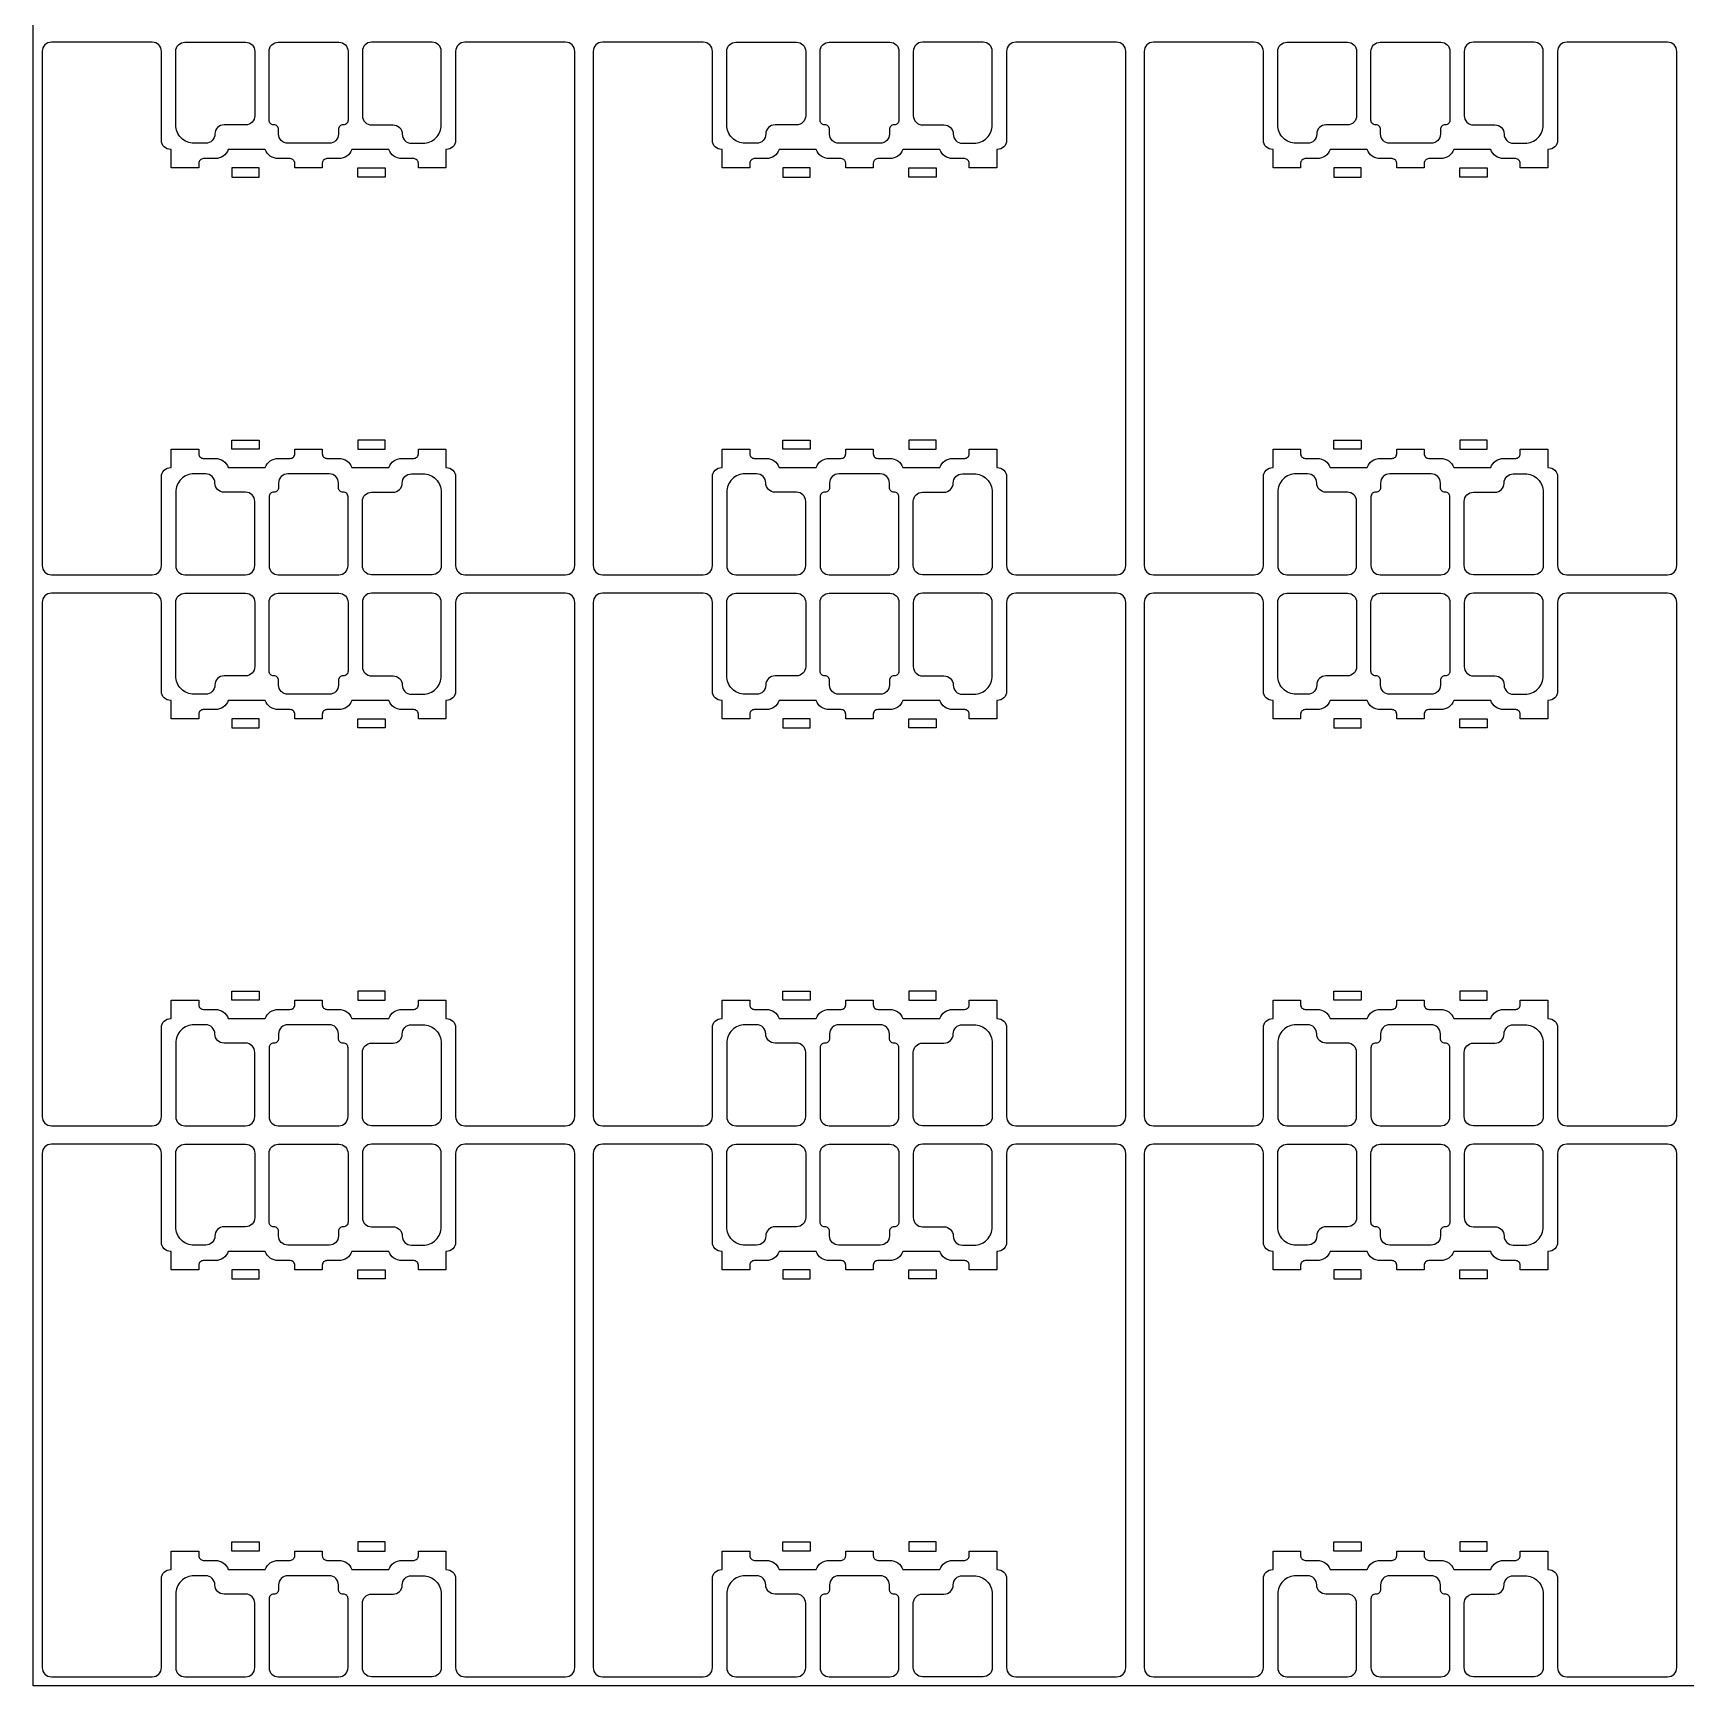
# Model space of a CAD drawing. Header units: inches. Extents: x 0 to 182, y 0 to 160.
# Drawn here: x 0 to 90, y 0 to 90 of the extents above; entities that cross this region are included whole.
import ezdxf

# ---------------------------------------------------------------- set-up
doc = ezdxf.new("R2010")
doc.units = ezdxf.units.IN
doc.header["$MEASUREMENT"] = 0
doc.layers.add('glassOutline', color=7, linetype='Continuous')
doc.layers.add('TC-etch-lines-chemical', color=1, linetype='Continuous')

msp = doc.modelspace()

# ---------------------------------------------------------------- linework, layer by layer
at = {"layer": 'glassOutline'}
msp.add_lwpolyline([(0, 0), (0, 150), (150, 150), (150, 0)], close=True, dxfattribs=at)
at = {"layer": 'TC-etch-lines-chemical'}
for points in [[(0.5, 61, 0.414214), (1, 60.5), (6.49, 60.5, 0.414214), (6.99, 61), (6.99, 65.839, -0.414214), (7.49, 66.339), (7.52, 66.339), (7.52, 67.339), (9.02, 67.339), (9.02, 67.089, 0.414214), (9.27, 66.839), (9.92, 66.839, -0.317837), (10.627, 66.339), (12.643, 66.339, -0.317837), (13.35, 66.839), (14, 66.839, 0.414214), (14.25, 67.089), (14.25, 67.339), (15.75, 67.339), (15.75, 67.089, 0.414214), (16, 66.839), (16.65, 66.839, -0.317838), (17.357, 66.339), (19.373, 66.339, -0.317837), (20.08, 66.839), (20.73, 66.839, 0.414214), (20.98, 67.089), (20.98, 67.339), (22.48, 67.339), (22.48, 66.339), (22.51, 66.339, -0.414214), (23.01, 65.839), (23.01, 61, 0.414214), (23.51, 60.5), (29, 60.5, 0.414214), (29.5, 61), (29.5, 89, 0.414214), (29, 89.5), (23.51, 89.5, 0.414214), (23.01, 89), (23.01, 84.161, -0.414214), (22.51, 83.661), (22.48, 83.661), (22.48, 82.661), (20.98, 82.661), (20.98, 82.911, 0.414214), (20.73, 83.161), (20.08, 83.161, -0.317837), (19.373, 83.661), (17.357, 83.661, -0.317838), (16.65, 83.161), (16, 83.161, 0.414214), (15.75, 82.911), (15.75, 82.661), (14.25, 82.661), (14.25, 82.911, 0.414214), (14, 83.161), (13.35, 83.161, -0.317837), (12.643, 83.661), (10.627, 83.661, -0.317837), (9.92, 83.161), (9.27, 83.161, 0.414214), (9.02, 82.911), (9.02, 82.661), (7.52, 82.661), (7.52, 83.661), (7.49, 83.661, -0.414214), (6.99, 84.161), (6.99, 89, 0.414214), (6.49, 89.5), (1, 89.5, 0.414214), (0.5, 89)], [(7.77, 89, -0.414214), (8.27, 89.5), (11.57, 89.5, -0.414213), (12.07, 89), (12.07, 85.5, -0.414214), (11.57, 85), (10.399, 85, 0.414214), (9.899, 84.5, -0.414214), (9.399, 84), (8.77, 84, -0.414214), (7.77, 85)], [(13.121, 85), (13.1, 85, -0.414214), (12.85, 85.25), (12.85, 89, -0.414214), (13.35, 89.5), (16.65, 89.5, -0.414213), (17.15, 89), (17.15, 85.25, -0.414214), (16.9, 85), (16.879, 85, 0.414214), (16.629, 84.75), (16.629, 84.5, -0.414214), (16.129, 84), (13.871, 84, -0.414214), (13.371, 84.5), (13.371, 84.75, 0.414214)], [(22.23, 89, 0.414214), (21.73, 89.5), (18.43, 89.5, 0.414213), (17.93, 89), (17.93, 85.5, 0.414214), (18.43, 85), (19.601, 85, -0.414214), (20.101, 84.5, 0.414214), (20.601, 84), (21.23, 84, 0.414214), (22.23, 85)], [(30.5, 61, 0.414214), (31, 60.5), (36.49, 60.5, 0.414214), (36.99, 61), (36.99, 65.839, -0.414214), (37.49, 66.339), (37.52, 66.339), (37.52, 67.339), (39.02, 67.339), (39.02, 67.089, 0.414214), (39.27, 66.839), (39.92, 66.839, -0.317837), (40.627, 66.339), (42.643, 66.339, -0.317837), (43.35, 66.839), (44, 66.839, 0.414214), (44.25, 67.089), (44.25, 67.339), (45.75, 67.339), (45.75, 67.089, 0.414214), (46, 66.839), (46.65, 66.839, -0.317838), (47.357, 66.339), (49.373, 66.339, -0.317837), (50.08, 66.839), (50.73, 66.839, 0.414214), (50.98, 67.089), (50.98, 67.339), (52.48, 67.339), (52.48, 66.339), (52.51, 66.339, -0.414214), (53.01, 65.839), (53.01, 61, 0.414214), (53.51, 60.5), (59, 60.5, 0.414214), (59.5, 61), (59.5, 89, 0.414214), (59, 89.5), (53.51, 89.5, 0.414214), (53.01, 89), (53.01, 84.161, -0.414214), (52.51, 83.661), (52.48, 83.661), (52.48, 82.661), (50.98, 82.661), (50.98, 82.911, 0.414214), (50.73, 83.161), (50.08, 83.161, -0.317837), (49.373, 83.661), (47.357, 83.661, -0.317838), (46.65, 83.161), (46, 83.161, 0.414214), (45.75, 82.911), (45.75, 82.661), (44.25, 82.661), (44.25, 82.911, 0.414214), (44, 83.161), (43.35, 83.161, -0.317837), (42.643, 83.661), (40.627, 83.661, -0.317837), (39.92, 83.161), (39.27, 83.161, 0.414214), (39.02, 82.911), (39.02, 82.661), (37.52, 82.661), (37.52, 83.661), (37.49, 83.661, -0.414214), (36.99, 84.161), (36.99, 89, 0.414214), (36.49, 89.5), (31, 89.5, 0.414214), (30.5, 89)], [(37.77, 89, -0.414214), (38.27, 89.5), (41.57, 89.5, -0.414213), (42.07, 89), (42.07, 85.5, -0.414214), (41.57, 85), (40.399, 85, 0.414214), (39.899, 84.5, -0.414214), (39.399, 84), (38.77, 84, -0.414214), (37.77, 85)], [(43.121, 85), (43.1, 85, -0.414214), (42.85, 85.25), (42.85, 89, -0.414214), (43.35, 89.5), (46.65, 89.5, -0.414213), (47.15, 89), (47.15, 85.25, -0.414214), (46.9, 85), (46.879, 85, 0.414214), (46.629, 84.75), (46.629, 84.5, -0.414214), (46.129, 84), (43.871, 84, -0.414214), (43.371, 84.5), (43.371, 84.75, 0.414214)], [(52.23, 89, 0.414214), (51.73, 89.5), (48.43, 89.5, 0.414213), (47.93, 89), (47.93, 85.5, 0.414214), (48.43, 85), (49.601, 85, -0.414214), (50.101, 84.5, 0.414214), (50.601, 84), (51.23, 84, 0.414214), (52.23, 85)], [(60.5, 61, 0.414214), (61, 60.5), (66.49, 60.5, 0.414214), (66.99, 61), (66.99, 65.839, -0.414214), (67.49, 66.339), (67.52, 66.339), (67.52, 67.339), (69.02, 67.339), (69.02, 67.089, 0.414214), (69.27, 66.839), (69.92, 66.839, -0.317837), (70.627, 66.339), (72.643, 66.339, -0.317837), (73.35, 66.839), (74, 66.839, 0.414214), (74.25, 67.089), (74.25, 67.339), (75.75, 67.339), (75.75, 67.089, 0.414214), (76, 66.839), (76.65, 66.839, -0.317838), (77.357, 66.339), (79.373, 66.339, -0.317837), (80.08, 66.839), (80.73, 66.839, 0.414214), (80.98, 67.089), (80.98, 67.339), (82.48, 67.339), (82.48, 66.339), (82.51, 66.339, -0.414214), (83.01, 65.839), (83.01, 61, 0.414214), (83.51, 60.5), (89, 60.5, 0.414214), (89.5, 61), (89.5, 89, 0.414214), (89, 89.5), (83.51, 89.5, 0.414214), (83.01, 89), (83.01, 84.161, -0.414214), (82.51, 83.661), (82.48, 83.661), (82.48, 82.661), (80.98, 82.661), (80.98, 82.911, 0.414214), (80.73, 83.161), (80.08, 83.161, -0.317837), (79.373, 83.661), (77.357, 83.661, -0.317838), (76.65, 83.161), (76, 83.161, 0.414214), (75.75, 82.911), (75.75, 82.661), (74.25, 82.661), (74.25, 82.911, 0.414214), (74, 83.161), (73.35, 83.161, -0.317837), (72.643, 83.661), (70.627, 83.661, -0.317837), (69.92, 83.161), (69.27, 83.161, 0.414214), (69.02, 82.911), (69.02, 82.661), (67.52, 82.661), (67.52, 83.661), (67.49, 83.661, -0.414214), (66.99, 84.161), (66.99, 89, 0.414214), (66.49, 89.5), (61, 89.5, 0.414214), (60.5, 89)], [(67.77, 89, -0.414214), (68.27, 89.5), (71.57, 89.5, -0.414213), (72.07, 89), (72.07, 85.5, -0.414214), (71.57, 85), (70.399, 85, 0.414214), (69.899, 84.5, -0.414214), (69.399, 84), (68.77, 84, -0.414214), (67.77, 85)], [(73.121, 85), (73.1, 85, -0.414214), (72.85, 85.25), (72.85, 89, -0.414214), (73.35, 89.5), (76.65, 89.5, -0.414213), (77.15, 89), (77.15, 85.25, -0.414214), (76.9, 85), (76.879, 85, 0.414214), (76.629, 84.75), (76.629, 84.5, -0.414214), (76.129, 84), (73.871, 84, -0.414214), (73.371, 84.5), (73.371, 84.75, 0.414214)], [(82.23, 89, 0.414214), (81.73, 89.5), (78.43, 89.5, 0.414213), (77.93, 89), (77.93, 85.5, 0.414214), (78.43, 85), (79.601, 85, -0.414214), (80.101, 84.5, 0.414214), (80.601, 84), (81.23, 84, 0.414214), (82.23, 85)], [(7.77, 61, 0.414214), (8.27, 60.5), (11.57, 60.5, 0.414213), (12.07, 61), (12.07, 64.5, 0.414214), (11.57, 65), (10.399, 65, -0.414214), (9.899, 65.5, 0.414214), (9.399, 66), (8.77, 66, 0.414214), (7.77, 65)], [(13.121, 65), (13.1, 65, 0.414214), (12.85, 64.75), (12.85, 61, 0.414214), (13.35, 60.5), (16.65, 60.5, 0.414213), (17.15, 61), (17.15, 64.75, 0.414214), (16.9, 65), (16.879, 65, -0.414214), (16.629, 65.25), (16.629, 65.5, 0.414214), (16.129, 66), (13.871, 66, 0.414214), (13.371, 65.5), (13.371, 65.25, -0.414214)], [(22.23, 61, -0.414214), (21.73, 60.5), (18.43, 60.5, -0.414213), (17.93, 61), (17.93, 64.5, -0.414214), (18.43, 65), (19.601, 65, 0.414214), (20.101, 65.5, -0.414214), (20.601, 66), (21.23, 66, -0.414214), (22.23, 65)], [(37.77, 61, 0.414214), (38.27, 60.5), (41.57, 60.5, 0.414213), (42.07, 61), (42.07, 64.5, 0.414214), (41.57, 65), (40.399, 65, -0.414214), (39.899, 65.5, 0.414214), (39.399, 66), (38.77, 66, 0.414214), (37.77, 65)], [(43.121, 65), (43.1, 65, 0.414214), (42.85, 64.75), (42.85, 61, 0.414214), (43.35, 60.5), (46.65, 60.5, 0.414213), (47.15, 61), (47.15, 64.75, 0.414214), (46.9, 65), (46.879, 65, -0.414214), (46.629, 65.25), (46.629, 65.5, 0.414214), (46.129, 66), (43.871, 66, 0.414214), (43.371, 65.5), (43.371, 65.25, -0.414214)], [(52.23, 61, -0.414214), (51.73, 60.5), (48.43, 60.5, -0.414213), (47.93, 61), (47.93, 64.5, -0.414214), (48.43, 65), (49.601, 65, 0.414214), (50.101, 65.5, -0.414214), (50.601, 66), (51.23, 66, -0.414214), (52.23, 65)], [(67.77, 61, 0.414214), (68.27, 60.5), (71.57, 60.5, 0.414213), (72.07, 61), (72.07, 64.5, 0.414214), (71.57, 65), (70.399, 65, -0.414214), (69.899, 65.5, 0.414214), (69.399, 66), (68.77, 66, 0.414214), (67.77, 65)], [(73.121, 65), (73.1, 65, 0.414214), (72.85, 64.75), (72.85, 61, 0.414214), (73.35, 60.5), (76.65, 60.5, 0.414213), (77.15, 61), (77.15, 64.75, 0.414214), (76.9, 65), (76.879, 65, -0.414214), (76.629, 65.25), (76.629, 65.5, 0.414214), (76.129, 66), (73.871, 66, 0.414214), (73.371, 65.5), (73.371, 65.25, -0.414214)], [(82.23, 61, -0.414214), (81.73, 60.5), (78.43, 60.5, -0.414213), (77.93, 61), (77.93, 64.5, -0.414214), (78.43, 65), (79.601, 65, 0.414214), (80.101, 65.5, -0.414214), (80.601, 66), (81.23, 66, -0.414214), (82.23, 65)], [(0.5, 31, 0.414214), (1, 30.5), (6.49, 30.5, 0.414214), (6.99, 31), (6.99, 35.839, -0.414214), (7.49, 36.339), (7.52, 36.339), (7.52, 37.339), (9.02, 37.339), (9.02, 37.089, 0.414214), (9.27, 36.839), (9.92, 36.839, -0.317837), (10.627, 36.339), (12.643, 36.339, -0.317837), (13.35, 36.839), (14, 36.839, 0.414214), (14.25, 37.089), (14.25, 37.339), (15.75, 37.339), (15.75, 37.089, 0.414214), (16, 36.839), (16.65, 36.839, -0.317838), (17.357, 36.339), (19.373, 36.339, -0.317837), (20.08, 36.839), (20.73, 36.839, 0.414214), (20.98, 37.089), (20.98, 37.339), (22.48, 37.339), (22.48, 36.339), (22.51, 36.339, -0.414214), (23.01, 35.839), (23.01, 31, 0.414214), (23.51, 30.5), (29, 30.5, 0.414214), (29.5, 31), (29.5, 59, 0.414214), (29, 59.5), (23.51, 59.5, 0.414214), (23.01, 59), (23.01, 54.161, -0.414214), (22.51, 53.661), (22.48, 53.661), (22.48, 52.661), (20.98, 52.661), (20.98, 52.911, 0.414214), (20.73, 53.161), (20.08, 53.161, -0.317837), (19.373, 53.661), (17.357, 53.661, -0.317838), (16.65, 53.161), (16, 53.161, 0.414214), (15.75, 52.911), (15.75, 52.661), (14.25, 52.661), (14.25, 52.911, 0.414214), (14, 53.161), (13.35, 53.161, -0.317837), (12.643, 53.661), (10.627, 53.661, -0.317837), (9.92, 53.161), (9.27, 53.161, 0.414214), (9.02, 52.911), (9.02, 52.661), (7.52, 52.661), (7.52, 53.661), (7.49, 53.661, -0.414214), (6.99, 54.161), (6.99, 59, 0.414214), (6.49, 59.5), (1, 59.5, 0.414214), (0.5, 59)], [(7.77, 59, -0.414214), (8.27, 59.5), (11.57, 59.5, -0.414213), (12.07, 59), (12.07, 55.5, -0.414214), (11.57, 55), (10.399, 55, 0.414214), (9.899, 54.5, -0.414214), (9.399, 54), (8.77, 54, -0.414214), (7.77, 55)], [(13.121, 55), (13.1, 55, -0.414214), (12.85, 55.25), (12.85, 59, -0.414214), (13.35, 59.5), (16.65, 59.5, -0.414213), (17.15, 59), (17.15, 55.25, -0.414214), (16.9, 55), (16.879, 55, 0.414214), (16.629, 54.75), (16.629, 54.5, -0.414214), (16.129, 54), (13.871, 54, -0.414214), (13.371, 54.5), (13.371, 54.75, 0.414214)], [(22.23, 59, 0.414214), (21.73, 59.5), (18.43, 59.5, 0.414213), (17.93, 59), (17.93, 55.5, 0.414214), (18.43, 55), (19.601, 55, -0.414214), (20.101, 54.5, 0.414214), (20.601, 54), (21.23, 54, 0.414214), (22.23, 55)], [(30.5, 31, 0.414214), (31, 30.5), (36.49, 30.5, 0.414214), (36.99, 31), (36.99, 35.839, -0.414214), (37.49, 36.339), (37.52, 36.339), (37.52, 37.339), (39.02, 37.339), (39.02, 37.089, 0.414214), (39.27, 36.839), (39.92, 36.839, -0.317837), (40.627, 36.339), (42.643, 36.339, -0.317837), (43.35, 36.839), (44, 36.839, 0.414214), (44.25, 37.089), (44.25, 37.339), (45.75, 37.339), (45.75, 37.089, 0.414214), (46, 36.839), (46.65, 36.839, -0.317838), (47.357, 36.339), (49.373, 36.339, -0.317837), (50.08, 36.839), (50.73, 36.839, 0.414214), (50.98, 37.089), (50.98, 37.339), (52.48, 37.339), (52.48, 36.339), (52.51, 36.339, -0.414214), (53.01, 35.839), (53.01, 31, 0.414214), (53.51, 30.5), (59, 30.5, 0.414214), (59.5, 31), (59.5, 59, 0.414214), (59, 59.5), (53.51, 59.5, 0.414214), (53.01, 59), (53.01, 54.161, -0.414214), (52.51, 53.661), (52.48, 53.661), (52.48, 52.661), (50.98, 52.661), (50.98, 52.911, 0.414214), (50.73, 53.161), (50.08, 53.161, -0.317837), (49.373, 53.661), (47.357, 53.661, -0.317838), (46.65, 53.161), (46, 53.161, 0.414214), (45.75, 52.911), (45.75, 52.661), (44.25, 52.661), (44.25, 52.911, 0.414214), (44, 53.161), (43.35, 53.161, -0.317837), (42.643, 53.661), (40.627, 53.661, -0.317837), (39.92, 53.161), (39.27, 53.161, 0.414214), (39.02, 52.911), (39.02, 52.661), (37.52, 52.661), (37.52, 53.661), (37.49, 53.661, -0.414214), (36.99, 54.161), (36.99, 59, 0.414214), (36.49, 59.5), (31, 59.5, 0.414214), (30.5, 59)], [(37.77, 59, -0.414214), (38.27, 59.5), (41.57, 59.5, -0.414213), (42.07, 59), (42.07, 55.5, -0.414214), (41.57, 55), (40.399, 55, 0.414214), (39.899, 54.5, -0.414214), (39.399, 54), (38.77, 54, -0.414214), (37.77, 55)], [(43.121, 55), (43.1, 55, -0.414214), (42.85, 55.25), (42.85, 59, -0.414214), (43.35, 59.5), (46.65, 59.5, -0.414213), (47.15, 59), (47.15, 55.25, -0.414214), (46.9, 55), (46.879, 55, 0.414214), (46.629, 54.75), (46.629, 54.5, -0.414214), (46.129, 54), (43.871, 54, -0.414214), (43.371, 54.5), (43.371, 54.75, 0.414214)], [(52.23, 59, 0.414214), (51.73, 59.5), (48.43, 59.5, 0.414213), (47.93, 59), (47.93, 55.5, 0.414214), (48.43, 55), (49.601, 55, -0.414214), (50.101, 54.5, 0.414214), (50.601, 54), (51.23, 54, 0.414214), (52.23, 55)], [(60.5, 31, 0.414214), (61, 30.5), (66.49, 30.5, 0.414214), (66.99, 31), (66.99, 35.839, -0.414214), (67.49, 36.339), (67.52, 36.339), (67.52, 37.339), (69.02, 37.339), (69.02, 37.089, 0.414214), (69.27, 36.839), (69.92, 36.839, -0.317837), (70.627, 36.339), (72.643, 36.339, -0.317837), (73.35, 36.839), (74, 36.839, 0.414214), (74.25, 37.089), (74.25, 37.339), (75.75, 37.339), (75.75, 37.089, 0.414214), (76, 36.839), (76.65, 36.839, -0.317838), (77.357, 36.339), (79.373, 36.339, -0.317837), (80.08, 36.839), (80.73, 36.839, 0.414214), (80.98, 37.089), (80.98, 37.339), (82.48, 37.339), (82.48, 36.339), (82.51, 36.339, -0.414214), (83.01, 35.839), (83.01, 31, 0.414214), (83.51, 30.5), (89, 30.5, 0.414214), (89.5, 31), (89.5, 59, 0.414214), (89, 59.5), (83.51, 59.5, 0.414214), (83.01, 59), (83.01, 54.161, -0.414214), (82.51, 53.661), (82.48, 53.661), (82.48, 52.661), (80.98, 52.661), (80.98, 52.911, 0.414214), (80.73, 53.161), (80.08, 53.161, -0.317837), (79.373, 53.661), (77.357, 53.661, -0.317838), (76.65, 53.161), (76, 53.161, 0.414214), (75.75, 52.911), (75.75, 52.661), (74.25, 52.661), (74.25, 52.911, 0.414214), (74, 53.161), (73.35, 53.161, -0.317837), (72.643, 53.661), (70.627, 53.661, -0.317837), (69.92, 53.161), (69.27, 53.161, 0.414214), (69.02, 52.911), (69.02, 52.661), (67.52, 52.661), (67.52, 53.661), (67.49, 53.661, -0.414214), (66.99, 54.161), (66.99, 59, 0.414214), (66.49, 59.5), (61, 59.5, 0.414214), (60.5, 59)], [(67.77, 59, -0.414214), (68.27, 59.5), (71.57, 59.5, -0.414213), (72.07, 59), (72.07, 55.5, -0.414214), (71.57, 55), (70.399, 55, 0.414214), (69.899, 54.5, -0.414214), (69.399, 54), (68.77, 54, -0.414214), (67.77, 55)], [(73.121, 55), (73.1, 55, -0.414214), (72.85, 55.25), (72.85, 59, -0.414214), (73.35, 59.5), (76.65, 59.5, -0.414213), (77.15, 59), (77.15, 55.25, -0.414214), (76.9, 55), (76.879, 55, 0.414214), (76.629, 54.75), (76.629, 54.5, -0.414214), (76.129, 54), (73.871, 54, -0.414214), (73.371, 54.5), (73.371, 54.75, 0.414214)], [(82.23, 59, 0.414214), (81.73, 59.5), (78.43, 59.5, 0.414213), (77.93, 59), (77.93, 55.5, 0.414214), (78.43, 55), (79.601, 55, -0.414214), (80.101, 54.5, 0.414214), (80.601, 54), (81.23, 54, 0.414214), (82.23, 55)], [(7.77, 31, 0.414214), (8.27, 30.5), (11.57, 30.5, 0.414213), (12.07, 31), (12.07, 34.5, 0.414214), (11.57, 35), (10.399, 35, -0.414214), (9.899, 35.5, 0.414214), (9.399, 36), (8.77, 36, 0.414214), (7.77, 35)], [(13.121, 35), (13.1, 35, 0.414214), (12.85, 34.75), (12.85, 31, 0.414214), (13.35, 30.5), (16.65, 30.5, 0.414213), (17.15, 31), (17.15, 34.75, 0.414214), (16.9, 35), (16.879, 35, -0.414214), (16.629, 35.25), (16.629, 35.5, 0.414214), (16.129, 36), (13.871, 36, 0.414214), (13.371, 35.5), (13.371, 35.25, -0.414214)], [(22.23, 31, -0.414214), (21.73, 30.5), (18.43, 30.5, -0.414213), (17.93, 31), (17.93, 34.5, -0.414214), (18.43, 35), (19.601, 35, 0.414214), (20.101, 35.5, -0.414214), (20.601, 36), (21.23, 36, -0.414214), (22.23, 35)], [(37.77, 31, 0.414214), (38.27, 30.5), (41.57, 30.5, 0.414213), (42.07, 31), (42.07, 34.5, 0.414214), (41.57, 35), (40.399, 35, -0.414214), (39.899, 35.5, 0.414214), (39.399, 36), (38.77, 36, 0.414214), (37.77, 35)], [(43.121, 35), (43.1, 35, 0.414214), (42.85, 34.75), (42.85, 31, 0.414214), (43.35, 30.5), (46.65, 30.5, 0.414213), (47.15, 31), (47.15, 34.75, 0.414214), (46.9, 35), (46.879, 35, -0.414214), (46.629, 35.25), (46.629, 35.5, 0.414214), (46.129, 36), (43.871, 36, 0.414214), (43.371, 35.5), (43.371, 35.25, -0.414214)], [(52.23, 31, -0.414214), (51.73, 30.5), (48.43, 30.5, -0.414213), (47.93, 31), (47.93, 34.5, -0.414214), (48.43, 35), (49.601, 35, 0.414214), (50.101, 35.5, -0.414214), (50.601, 36), (51.23, 36, -0.414214), (52.23, 35)], [(67.77, 31, 0.414214), (68.27, 30.5), (71.57, 30.5, 0.414213), (72.07, 31), (72.07, 34.5, 0.414214), (71.57, 35), (70.399, 35, -0.414214), (69.899, 35.5, 0.414214), (69.399, 36), (68.77, 36, 0.414214), (67.77, 35)], [(73.121, 35), (73.1, 35, 0.414214), (72.85, 34.75), (72.85, 31, 0.414214), (73.35, 30.5), (76.65, 30.5, 0.414213), (77.15, 31), (77.15, 34.75, 0.414214), (76.9, 35), (76.879, 35, -0.414214), (76.629, 35.25), (76.629, 35.5, 0.414214), (76.129, 36), (73.871, 36, 0.414214), (73.371, 35.5), (73.371, 35.25, -0.414214)], [(82.23, 31, -0.414214), (81.73, 30.5), (78.43, 30.5, -0.414213), (77.93, 31), (77.93, 34.5, -0.414214), (78.43, 35), (79.601, 35, 0.414214), (80.101, 35.5, -0.414214), (80.601, 36), (81.23, 36, -0.414214), (82.23, 35)], [(0.5, 1, 0.414214), (1, 0.5), (6.49, 0.5, 0.414214), (6.99, 1), (6.99, 5.839, -0.414214), (7.49, 6.339), (7.52, 6.339), (7.52, 7.339), (9.02, 7.339), (9.02, 7.089, 0.414214), (9.27, 6.839), (9.92, 6.839, -0.317837), (10.627, 6.339), (12.643, 6.339, -0.317837), (13.35, 6.839), (14, 6.839, 0.414214), (14.25, 7.089), (14.25, 7.339), (15.75, 7.339), (15.75, 7.089, 0.414214), (16, 6.839), (16.65, 6.839, -0.317838), (17.357, 6.339), (19.373, 6.339, -0.317837), (20.08, 6.839), (20.73, 6.839, 0.414214), (20.98, 7.089), (20.98, 7.339), (22.48, 7.339), (22.48, 6.339), (22.51, 6.339, -0.414214), (23.01, 5.839), (23.01, 1, 0.414214), (23.51, 0.5), (29, 0.5, 0.414214), (29.5, 1), (29.5, 29, 0.414214), (29, 29.5), (23.51, 29.5, 0.414214), (23.01, 29), (23.01, 24.161, -0.414214), (22.51, 23.661), (22.48, 23.661), (22.48, 22.661), (20.98, 22.661), (20.98, 22.911, 0.414214), (20.73, 23.161), (20.08, 23.161, -0.317837), (19.373, 23.661), (17.357, 23.661, -0.317838), (16.65, 23.161), (16, 23.161, 0.414214), (15.75, 22.911), (15.75, 22.661), (14.25, 22.661), (14.25, 22.911, 0.414214), (14, 23.161), (13.35, 23.161, -0.317837), (12.643, 23.661), (10.627, 23.661, -0.317837), (9.92, 23.161), (9.27, 23.161, 0.414214), (9.02, 22.911), (9.02, 22.661), (7.52, 22.661), (7.52, 23.661), (7.49, 23.661, -0.414214), (6.99, 24.161), (6.99, 29, 0.414214), (6.49, 29.5), (1, 29.5, 0.414214), (0.5, 29)], [(7.77, 29, -0.414214), (8.27, 29.5), (11.57, 29.5, -0.414213), (12.07, 29), (12.07, 25.5, -0.414214), (11.57, 25), (10.399, 25, 0.414214), (9.899, 24.5, -0.414214), (9.399, 24), (8.77, 24, -0.414214), (7.77, 25)], [(13.121, 25), (13.1, 25, -0.414214), (12.85, 25.25), (12.85, 29, -0.414214), (13.35, 29.5), (16.65, 29.5, -0.414213), (17.15, 29), (17.15, 25.25, -0.414214), (16.9, 25), (16.879, 25, 0.414214), (16.629, 24.75), (16.629, 24.5, -0.414214), (16.129, 24), (13.871, 24, -0.414214), (13.371, 24.5), (13.371, 24.75, 0.414214)], [(22.23, 29, 0.414214), (21.73, 29.5), (18.43, 29.5, 0.414213), (17.93, 29), (17.93, 25.5, 0.414214), (18.43, 25), (19.601, 25, -0.414214), (20.101, 24.5, 0.414214), (20.601, 24), (21.23, 24, 0.414214), (22.23, 25)], [(30.5, 1, 0.414214), (31, 0.5), (36.49, 0.5, 0.414214), (36.99, 1), (36.99, 5.839, -0.414214), (37.49, 6.339), (37.52, 6.339), (37.52, 7.339), (39.02, 7.339), (39.02, 7.089, 0.414214), (39.27, 6.839), (39.92, 6.839, -0.317837), (40.627, 6.339), (42.643, 6.339, -0.317837), (43.35, 6.839), (44, 6.839, 0.414214), (44.25, 7.089), (44.25, 7.339), (45.75, 7.339), (45.75, 7.089, 0.414214), (46, 6.839), (46.65, 6.839, -0.317838), (47.357, 6.339), (49.373, 6.339, -0.317837), (50.08, 6.839), (50.73, 6.839, 0.414214), (50.98, 7.089), (50.98, 7.339), (52.48, 7.339), (52.48, 6.339), (52.51, 6.339, -0.414214), (53.01, 5.839), (53.01, 1, 0.414214), (53.51, 0.5), (59, 0.5, 0.414214), (59.5, 1), (59.5, 29, 0.414214), (59, 29.5), (53.51, 29.5, 0.414214), (53.01, 29), (53.01, 24.161, -0.414214), (52.51, 23.661), (52.48, 23.661), (52.48, 22.661), (50.98, 22.661), (50.98, 22.911, 0.414214), (50.73, 23.161), (50.08, 23.161, -0.317837), (49.373, 23.661), (47.357, 23.661, -0.317838), (46.65, 23.161), (46, 23.161, 0.414214), (45.75, 22.911), (45.75, 22.661), (44.25, 22.661), (44.25, 22.911, 0.414214), (44, 23.161), (43.35, 23.161, -0.317837), (42.643, 23.661), (40.627, 23.661, -0.317837), (39.92, 23.161), (39.27, 23.161, 0.414214), (39.02, 22.911), (39.02, 22.661), (37.52, 22.661), (37.52, 23.661), (37.49, 23.661, -0.414214), (36.99, 24.161), (36.99, 29, 0.414214), (36.49, 29.5), (31, 29.5, 0.414214), (30.5, 29)], [(37.77, 29, -0.414214), (38.27, 29.5), (41.57, 29.5, -0.414213), (42.07, 29), (42.07, 25.5, -0.414214), (41.57, 25), (40.399, 25, 0.414214), (39.899, 24.5, -0.414214), (39.399, 24), (38.77, 24, -0.414214), (37.77, 25)], [(43.121, 25), (43.1, 25, -0.414214), (42.85, 25.25), (42.85, 29, -0.414214), (43.35, 29.5), (46.65, 29.5, -0.414213), (47.15, 29), (47.15, 25.25, -0.414214), (46.9, 25), (46.879, 25, 0.414214), (46.629, 24.75), (46.629, 24.5, -0.414214), (46.129, 24), (43.871, 24, -0.414214), (43.371, 24.5), (43.371, 24.75, 0.414214)], [(52.23, 29, 0.414214), (51.73, 29.5), (48.43, 29.5, 0.414213), (47.93, 29), (47.93, 25.5, 0.414214), (48.43, 25), (49.601, 25, -0.414214), (50.101, 24.5, 0.414214), (50.601, 24), (51.23, 24, 0.414214), (52.23, 25)], [(60.5, 1, 0.414214), (61, 0.5), (66.49, 0.5, 0.414214), (66.99, 1), (66.99, 5.839, -0.414214), (67.49, 6.339), (67.52, 6.339), (67.52, 7.339), (69.02, 7.339), (69.02, 7.089, 0.414214), (69.27, 6.839), (69.92, 6.839, -0.317837), (70.627, 6.339), (72.643, 6.339, -0.317837), (73.35, 6.839), (74, 6.839, 0.414214), (74.25, 7.089), (74.25, 7.339), (75.75, 7.339), (75.75, 7.089, 0.414214), (76, 6.839), (76.65, 6.839, -0.317838), (77.357, 6.339), (79.373, 6.339, -0.317837), (80.08, 6.839), (80.73, 6.839, 0.414214), (80.98, 7.089), (80.98, 7.339), (82.48, 7.339), (82.48, 6.339), (82.51, 6.339, -0.414214), (83.01, 5.839), (83.01, 1, 0.414214), (83.51, 0.5), (89, 0.5, 0.414214), (89.5, 1), (89.5, 29, 0.414214), (89, 29.5), (83.51, 29.5, 0.414214), (83.01, 29), (83.01, 24.161, -0.414214), (82.51, 23.661), (82.48, 23.661), (82.48, 22.661), (80.98, 22.661), (80.98, 22.911, 0.414214), (80.73, 23.161), (80.08, 23.161, -0.317837), (79.373, 23.661), (77.357, 23.661, -0.317838), (76.65, 23.161), (76, 23.161, 0.414214), (75.75, 22.911), (75.75, 22.661), (74.25, 22.661), (74.25, 22.911, 0.414214), (74, 23.161), (73.35, 23.161, -0.317837), (72.643, 23.661), (70.627, 23.661, -0.317837), (69.92, 23.161), (69.27, 23.161, 0.414214), (69.02, 22.911), (69.02, 22.661), (67.52, 22.661), (67.52, 23.661), (67.49, 23.661, -0.414214), (66.99, 24.161), (66.99, 29, 0.414214), (66.49, 29.5), (61, 29.5, 0.414214), (60.5, 29)], [(67.77, 29, -0.414214), (68.27, 29.5), (71.57, 29.5, -0.414213), (72.07, 29), (72.07, 25.5, -0.414214), (71.57, 25), (70.399, 25, 0.414214), (69.899, 24.5, -0.414214), (69.399, 24), (68.77, 24, -0.414214), (67.77, 25)], [(73.121, 25), (73.1, 25, -0.414214), (72.85, 25.25), (72.85, 29, -0.414214), (73.35, 29.5), (76.65, 29.5, -0.414213), (77.15, 29), (77.15, 25.25, -0.414214), (76.9, 25), (76.879, 25, 0.414214), (76.629, 24.75), (76.629, 24.5, -0.414214), (76.129, 24), (73.871, 24, -0.414214), (73.371, 24.5), (73.371, 24.75, 0.414214)], [(82.23, 29, 0.414214), (81.73, 29.5), (78.43, 29.5, 0.414213), (77.93, 29), (77.93, 25.5, 0.414214), (78.43, 25), (79.601, 25, -0.414214), (80.101, 24.5, 0.414214), (80.601, 24), (81.23, 24, 0.414214), (82.23, 25)], [(7.77, 1, 0.414214), (8.27, 0.5), (11.57, 0.5, 0.414213), (12.07, 1), (12.07, 4.5, 0.414214), (11.57, 5), (10.399, 5, -0.414214), (9.899, 5.5, 0.414214), (9.399, 6), (8.77, 6, 0.414214), (7.77, 5)], [(13.121, 5), (13.1, 5, 0.414214), (12.85, 4.75), (12.85, 1, 0.414214), (13.35, 0.5), (16.65, 0.5, 0.414213), (17.15, 1), (17.15, 4.75, 0.414214), (16.9, 5), (16.879, 5, -0.414214), (16.629, 5.25), (16.629, 5.5, 0.414214), (16.129, 6), (13.871, 6, 0.414214), (13.371, 5.5), (13.371, 5.25, -0.414214)], [(22.23, 1, -0.414214), (21.73, 0.5), (18.43, 0.5, -0.414213), (17.93, 1), (17.93, 4.5, -0.414214), (18.43, 5), (19.601, 5, 0.414214), (20.101, 5.5, -0.414214), (20.601, 6), (21.23, 6, -0.414214), (22.23, 5)], [(37.77, 1, 0.414214), (38.27, 0.5), (41.57, 0.5, 0.414213), (42.07, 1), (42.07, 4.5, 0.414214), (41.57, 5), (40.399, 5, -0.414214), (39.899, 5.5, 0.414214), (39.399, 6), (38.77, 6, 0.414214), (37.77, 5)], [(43.121, 5), (43.1, 5, 0.414214), (42.85, 4.75), (42.85, 1, 0.414214), (43.35, 0.5), (46.65, 0.5, 0.414213), (47.15, 1), (47.15, 4.75, 0.414214), (46.9, 5), (46.879, 5, -0.414214), (46.629, 5.25), (46.629, 5.5, 0.414214), (46.129, 6), (43.871, 6, 0.414214), (43.371, 5.5), (43.371, 5.25, -0.414214)], [(52.23, 1, -0.414214), (51.73, 0.5), (48.43, 0.5, -0.414213), (47.93, 1), (47.93, 4.5, -0.414214), (48.43, 5), (49.601, 5, 0.414214), (50.101, 5.5, -0.414214), (50.601, 6), (51.23, 6, -0.414214), (52.23, 5)], [(67.77, 1, 0.414214), (68.27, 0.5), (71.57, 0.5, 0.414213), (72.07, 1), (72.07, 4.5, 0.414214), (71.57, 5), (70.399, 5, -0.414214), (69.899, 5.5, 0.414214), (69.399, 6), (68.77, 6, 0.414214), (67.77, 5)], [(73.121, 5), (73.1, 5, 0.414214), (72.85, 4.75), (72.85, 1, 0.414214), (73.35, 0.5), (76.65, 0.5, 0.414213), (77.15, 1), (77.15, 4.75, 0.414214), (76.9, 5), (76.879, 5, -0.414214), (76.629, 5.25), (76.629, 5.5, 0.414214), (76.129, 6), (73.871, 6, 0.414214), (73.371, 5.5), (73.371, 5.25, -0.414214)], [(82.23, 1, -0.414214), (81.73, 0.5), (78.43, 0.5, -0.414213), (77.93, 1), (77.93, 4.5, -0.414214), (78.43, 5), (79.601, 5, 0.414214), (80.101, 5.5, -0.414214), (80.601, 6), (81.23, 6, -0.414214), (82.23, 5)]]:
    msp.add_lwpolyline(points, format="xyb", close=True, dxfattribs=at)
for points in [[(12.32, 82.661), (10.82, 82.661), (10.82, 82.161), (12.32, 82.161)], [(17.68, 82.661), (19.18, 82.661), (19.18, 82.161), (17.68, 82.161)], [(42.32, 82.661), (40.82, 82.661), (40.82, 82.161), (42.32, 82.161)], [(47.68, 82.661), (49.18, 82.661), (49.18, 82.161), (47.68, 82.161)], [(72.32, 82.661), (70.82, 82.661), (70.82, 82.161), (72.32, 82.161)], [(77.68, 82.661), (79.18, 82.661), (79.18, 82.161), (77.68, 82.161)], [(12.32, 67.339), (10.82, 67.339), (10.82, 67.839), (12.32, 67.839)], [(17.68, 67.339), (19.18, 67.339), (19.18, 67.839), (17.68, 67.839)], [(42.32, 67.339), (40.82, 67.339), (40.82, 67.839), (42.32, 67.839)], [(47.68, 67.339), (49.18, 67.339), (49.18, 67.839), (47.68, 67.839)], [(72.32, 67.339), (70.82, 67.339), (70.82, 67.839), (72.32, 67.839)], [(77.68, 67.339), (79.18, 67.339), (79.18, 67.839), (77.68, 67.839)], [(12.32, 52.661), (10.82, 52.661), (10.82, 52.161), (12.32, 52.161)], [(17.68, 52.661), (19.18, 52.661), (19.18, 52.161), (17.68, 52.161)], [(42.32, 52.661), (40.82, 52.661), (40.82, 52.161), (42.32, 52.161)], [(47.68, 52.661), (49.18, 52.661), (49.18, 52.161), (47.68, 52.161)], [(72.32, 52.661), (70.82, 52.661), (70.82, 52.161), (72.32, 52.161)], [(77.68, 52.661), (79.18, 52.661), (79.18, 52.161), (77.68, 52.161)], [(12.32, 37.339), (10.82, 37.339), (10.82, 37.839), (12.32, 37.839)], [(17.68, 37.339), (19.18, 37.339), (19.18, 37.839), (17.68, 37.839)], [(42.32, 37.339), (40.82, 37.339), (40.82, 37.839), (42.32, 37.839)], [(47.68, 37.339), (49.18, 37.339), (49.18, 37.839), (47.68, 37.839)], [(72.32, 37.339), (70.82, 37.339), (70.82, 37.839), (72.32, 37.839)], [(77.68, 37.339), (79.18, 37.339), (79.18, 37.839), (77.68, 37.839)], [(12.32, 22.661), (10.82, 22.661), (10.82, 22.161), (12.32, 22.161)], [(17.68, 22.661), (19.18, 22.661), (19.18, 22.161), (17.68, 22.161)], [(42.32, 22.661), (40.82, 22.661), (40.82, 22.161), (42.32, 22.161)], [(47.68, 22.661), (49.18, 22.661), (49.18, 22.161), (47.68, 22.161)], [(72.32, 22.661), (70.82, 22.661), (70.82, 22.161), (72.32, 22.161)], [(77.68, 22.661), (79.18, 22.661), (79.18, 22.161), (77.68, 22.161)], [(12.32, 7.339), (10.82, 7.339), (10.82, 7.839), (12.32, 7.839)], [(17.68, 7.339), (19.18, 7.339), (19.18, 7.839), (17.68, 7.839)], [(42.32, 7.339), (40.82, 7.339), (40.82, 7.839), (42.32, 7.839)], [(47.68, 7.339), (49.18, 7.339), (49.18, 7.839), (47.68, 7.839)], [(72.32, 7.339), (70.82, 7.339), (70.82, 7.839), (72.32, 7.839)], [(77.68, 7.339), (79.18, 7.339), (79.18, 7.839), (77.68, 7.839)]]:
    msp.add_lwpolyline(points, close=True, dxfattribs=at)

doc.saveas('drawing.dxf')
